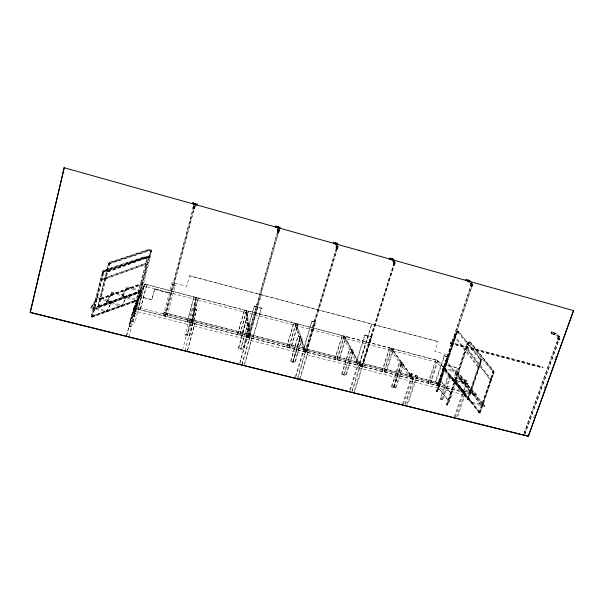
<?xml version="1.0" encoding="UTF-8"?>
<svg xmlns="http://www.w3.org/2000/svg" width="604" height="604" viewBox="0 0 604 604"><rect width="100%" height="100%" fill="white"/><g stroke="black" fill="none" stroke-linecap="round" stroke-linejoin="round"><path stroke-width="0.45" stroke-dasharray="3.02 2.27" d="M479.153 413.098L492.94 373.483C493.325 371.83 492.411 370.184 492.585 373.144L478.821 412.706L479.153 413.098L480.165 413.347L494.14 372.283L493.581 370.962L470.878 342.77L469.406 341.819L468.032 342.136L467.171 343.238L446.364 404.552L446.65 404.937L447.677 405.193L468.515 343.85C470.765 342.906 469.187 342.196 468.198 343.548L447.383 404.808L447.677 405.193M480.165 413.347L479.833 412.962L493.793 371.951L493.234 370.622L470.335 342.242M337.84 246.092C336.458 246.659 336.76 245.307 336.436 247.3M410.116 375.462C410.931 374.208 411.037 375.613 409.278 374.442M471.097 284.975L470.924 283.827L470.501 285.722L472.29 286.304L472.841 283.827M279.652 229.49L279.003 232.246L277.9 232.027M277.719 230.887L278.157 228.765M393.657 264.326C392.411 264.552 393.778 261.502 393.733 262.461A0.951 0.914 -46.6 0 0 395.008 262.091M338.285 246.153L337.689 248.652L336.292 248.176M470.954 284.099L472.147 283.872M467.488 399.418L467.186 399.063L480.271 361.018L479.984 359.433L480.588 361.328L467.488 399.418L468.447 399.659L481.675 360.354L459.048 331.792M468.447 399.659L468.145 399.304L481.252 361.237L480.822 358.776L481.139 359.086M450.282 343.246L450.644 342.445L542.905 367.066M305.783 351.966L337.628 247.444L306.213 351.996L305.662 351.943M306.251 352.049L296.353 323.661L343.631 335.983L359.697 365.677L305.684 351.694M409.119 374.925L409.112 375.597L409.195 374.397M409.474 374.722L409.421 374.314M305.043 351.694L336.753 247.142L305.247 351.619M193.733 205.73L164.447 315.809L165.051 316.088L165.594 316.096L194.526 207.391L194.163 207.225M187.376 321.275L187.285 321.804L194.005 296.866L187.376 321.275L194.926 323.193L187.55 350.494M196.647 310.162L196.715 309.633L192.2 308.501L185.066 334.963L189.573 336.058L196.647 310.162L192.117 309.029L192.2 308.501M198.188 298.444L198.248 297.976L191.521 322.883L198.188 298.444L193.937 297.334M192.434 323.185L196.126 297.417L189.407 322.34L189.49 321.811M191.8 325.503L195.575 299.463M189.573 336.058L196.715 309.633M190.011 322.566L190.109 321.962L182.846 348.614M185.066 334.963L185.164 334.359L189.664 335.454M450.569 342.574L542.747 366.99L542.505 367.821M542.573 367.443L542.581 367.972L542.883 367.693M543.034 367.353L542.913 367.753M277.81 231.951L277.145 231.694L277.704 229.528M146.84 258.504C146.885 259.871 146.847 256.889 145.526 257.727L105.005 271.075L103.692 272.185M92.382 317.243L103.646 272.449L92.563 316.957L91.181 316.941L102.446 272.094L103.322 270.675L145.035 256.783L147.255 257.244L147.905 259.358L147.995 258.029L147.044 256.798L145.141 256.579L104.537 269.958L102.62 271.551M133.877 315.968L135.115 315.983L133.877 315.968L150.532 250.909L149.377 250.471L110.887 263.148L109.747 264.046M133.997 315.703L150.623 251.219M109.294 262.763L108.305 264.318L110.449 262.076L149.014 249.384L150.472 249.422L151.581 250.418L151.732 251.83L135.002 316.254M415.242 375.59L415.167 376.79L415.635 375.862M415.197 375.982C415.771 376.715 416.7 377.334 416.496 378.466M470.901 283.102L471.135 283.774L471.86 283.684M277.644 229.845L277.757 229.694M409.406 375.25L409.489 374.05L409.18 374.661M189.543 275.779L438.134 341.637L189.543 275.779L186.704 286.334L172.095 282.498L163.223 315.741L163.722 313.846L440.467 384.514L439.878 386.266L438.104 384.031L447.881 354.895L434.827 351.43L438.096 341.592M91.181 316.941L102.65 271.573M97.697 306.809L99.003 306.832L97.697 306.809L108.546 263.857M109.8 263.986L109.392 264.854L109.717 264.137M90.668 307.949L97.32 297.417L112.14 301.2L111.868 302.272L106.259 311.883L90.668 307.949L97.055 298.497L111.868 302.272M91.876 316.949L102.907 272.608A2.846 2.695 19.9 0 1 104.688 270.63L145.285 257.251A1.563 1.502 19.9 0 1 147.353 259.116L129.943 326.5M97.863 306.545L108.244 264.552M98.354 306.817L108.901 264.597A2.703 2.567 20.8 0 1 110.592 262.71L149.143 250.026A1.487 1.427 21.1 0 1 151.113 251.792L134.503 315.975M98.837 307.096L109.55 264.643M106.206 302.37L112.102 292.117L126.87 295.915L121.736 306.326L106.206 302.37L112.102 292.117M106.259 311.883L112.14 301.2M121.789 296.775L126.659 287.882L141.366 291.687L137.251 300.747L121.789 296.775L122.076 295.65L126.931 286.802L141.646 290.615M121.736 306.326L126.87 295.915M126.659 287.882L126.931 286.802M129.739 322.317L134.435 311.717L134.994 311.86L130.328 322.461L129.739 322.317L131.793 314.344L136.391 304.129L136.957 304.273L132.389 314.495L131.793 314.344M126.402 336.239L133.643 308.199L144.65 284.001L437.583 360.354L465.767 392.872L456.994 418.436M126.681 335.59L133.907 307.625L136.376 308.259L129.143 336.202M129.286 326.5L130.592 326.5L129.286 326.5L146.81 258.867M130.464 326.794L148.01 259.146M132.653 321.713L139.69 294.911L141.993 295.507L134.956 322.294L132.653 321.713L132.895 321.147L135.198 321.721L134.956 322.294M146.621 285.012L140.181 309.792L140.392 309.286L146.817 284.567L146.621 285.012L144.447 284.446L138.022 309.24L144.65 284.001M154.632 289.233L151.868 299.765L137.138 295.968L151.883 299.727L154.639 289.195L169.309 293.008L154.639 289.195M472.29 285.337L472.517 283.857M278.957 231.234C280.415 228.735 277.561 230.796 278.361 228.78M393.657 263.306L393.876 262.068L394.835 262.023M394.857 263.676L395.122 262.015M193.499 208.395L192.714 208.093L193.454 205.368A1.012 0.989 32 0 0 195.296 206.145M193.386 208.214C193.242 209.731 196.141 205.753 194.412 206.409M165.421 316.149L194.465 207.346M193.99 208.523L194.662 208.637L195.341 206.115M175.288 285.224L175.183 285.601L171.521 284.635L171.627 284.265L175.288 285.224L166.893 316.677L167.723 313.604M194.458 309.044L187.315 335.53L194.382 309.58M184.9 350.788L192.517 322.574M187.406 350.697L194.926 323.193M193.725 205.662L193.824 206.062M237.576 334.08L244.424 310.011L237.614 334.631L237.576 334.08L241.713 335.129L241.759 335.688L248.644 311.589L248.576 311.09L241.713 335.129M246.56 311.052L239.69 335.16L246.5 310.547L249.777 337.81M409.452 374.85L409.331 375.409M411.143 375.424C410.561 374.639 410.335 376.164 410.962 375.545M238.504 347.813L245.783 322.325L250.184 323.427L242.944 349.512L238.542 348.44L238.504 347.813L242.891 348.878L242.944 349.512M238.542 348.44L245.783 322.325M247.98 322.861L240.747 348.999L248.048 323.427M261.411 307.791L253.053 336.783L253.318 338.708L253.612 335.56L261.494 308.214L254.352 305.941L246.032 334.986L246.236 336.904M254.352 305.941L246.568 333.763L246.726 335.19M242.891 348.878L250.184 323.427M239.826 362.77L247.346 336.564L252.049 337.764L252.14 338.406L244.839 363.751M277.802 230.69L247.534 337.055M239.879 363.487L247.346 336.564M247.61 337.1L277.991 230.713M278.595 230.97L279.003 231.068L248.433 337.221L247.957 337.228M248.085 337.258L248.546 337.296L278.761 230.917M249.55 335.884L261.351 294.805M250.094 334.661L257.885 306.87M241.91 364.257L249.701 337.16M241.97 364.975L250.313 335.952M244.514 363.94L252.049 337.764M337.644 247.67L337.953 246.13A0.966 0.944 -43.7 0 1 336.239 245.367M163.684 313.989L164.107 312.525L439.131 382.838L440.422 384.65M286.719 346.613L293.763 322.868L286.877 347.194L286.719 346.613L290.766 347.64L290.932 348.229L298.014 324.454L297.832 323.925L290.766 347.64M295.983 323.925L288.908 347.708L295.801 323.397L305.737 352.072L297.666 378.821M290.637 360.958L298.149 335.839L302.445 336.911L295.114 362.657L290.818 361.615L290.637 360.958L294.918 362L295.114 362.657M290.818 361.615L298.149 335.839M292.774 361.456L300.286 336.36L292.97 362.158L300.505 336.987M292.963 362.113L300.498 336.949M294.918 362L302.445 336.911M311.928 321.034L303.321 349.618L304.008 351.634L304.514 349.95L303.993 348.44L311.928 321.034L315.567 322.377L307.428 349.323L307.972 350.826L307.459 352.51L306.749 350.494L315.371 321.932M295.432 376.617L303.2 350.811L307.798 351.981L308.04 352.661L300.226 378.504M295.907 376.466L303.434 351.483L303.2 350.811M336.7 248.418C334.933 248.599 336.858 244.982 336.458 246.296M297.719 377.183L305.503 351.392M299.735 378.64L307.798 351.981M334.82 358.882L342.068 335.454L342.362 336.013L335.099 359.486L334.82 358.882L338.784 359.893L339.071 360.497L346.349 337.047L346.047 336.496L338.784 359.893M344.356 336.526L337.085 359.992L336.805 359.388L344.053 335.975L360.354 365.994M341.615 373.816L349.339 349.052L353.536 350.101L353.876 350.72L346.115 375.514L341.932 374.495L341.615 373.816L343.721 374.344L351.43 349.557M341.932 374.495L349.671 349.671L353.876 350.72M351.77 350.177L344.031 375.024L343.699 374.299L345.798 374.827L346.115 375.514M345.798 374.827L353.536 350.101M364.718 334.865L355.862 363.027L356.979 365.133L357.5 363.48L356.654 361.902L365.02 335.333L364.718 334.865L371.754 337.1L363.366 363.616L364.25 365.201L363.729 366.854L362.551 364.74L371.437 336.632M349.716 390.131L357.727 364.718L362.211 365.858L362.604 366.568L354.548 392.019M350.35 390.025L358.104 365.42M359.184 363.842L371.747 324.016L359.206 363.887M351.951 390.69L359.969 365.292M352.034 392.343L360.92 364.197L360.059 362.627M361.502 366.115L394.05 263.163M394.155 263.185L361.479 365.956M354.186 391.249L362.211 365.858M394.518 263.299L362.053 366.311M361.939 366.288L362.453 366.334L394.797 263.412M393.702 264.378L394.85 264.658L395.446 261.97M381.932 370.894L389.361 347.783L389.769 348.357L393.672 349.376L386.213 372.517L385.813 371.883L381.932 370.894L382.317 371.528L389.769 348.357M391.717 348.87L384.265 372.019L383.872 371.392L391.309 348.289L413.68 379.591L405.133 405.541M385.813 371.883L393.257 348.802L393.672 349.376M391.475 386.386L399.403 361.97L403.495 362.996L403.963 363.646L395.998 388.085L391.913 387.089L391.475 386.386L393.529 386.9L401.464 362.498L393.498 386.854L393.967 387.609L401.932 363.147L393.944 387.564M391.913 387.089L399.863 362.619L399.403 361.97M395.998 388.085L395.552 387.375L403.495 362.996M558.171 338.217C557.454 335.492 560.437 335.983 559.349 338.618M411.369 373.423C413.083 373.861 411.467 378.232 409.799 376.549C410.916 375.688 410.056 373.37 411.43 373.506M411.573 373.483L412.313 373.921L411.067 377.047L410.041 376.579L411.309 373.483M409.112 375.597L410.682 375.748L410.758 374.382M410.954 375.982L411.324 374.865L410.856 374.427M402.445 404.197L410.969 378.293L415.348 379.41L415.877 380.15L407.904 404.295M403.238 404.106L411.483 379.033L410.969 378.293M404.922 403.849L413.159 378.851M407.104 404.393L415.348 379.41M415.235 375.854C419.04 373.061 417.447 382.709 415.854 376.971M416.624 378.512C417.779 378.814 417.666 376.368 416.783 375.975M428.07 382.664L435.673 359.856L438.104 360.95L430.471 383.804L428.07 382.664L428.568 383.313L436.186 360.452M429.973 383.147L437.583 360.354M444.091 355.673L434.872 383.208L436.616 385.435L437.168 383.819L435.846 382.143L444.552 356.171L444.091 355.673L447.337 356.519L447.798 357.024L439.085 382.974L164.069 312.676M472.222 285.05L471.203 284.786L437.439 385.375L437.802 385.594M438.179 385.465L437.515 385.322L471.339 284.824L472.388 285.133L438.617 385.76L438.149 385.722M437.371 391.777L456.805 332.827C457.756 331.543 459.236 332.2 457.1 333.098L437.371 391.777L436.39 391.528L455.831 332.525L457.621 331.158L459.35 332.072L458.277 331.249M436.39 391.528L456.118 332.804L457.575 331.475L459.146 331.853M472.275 285.133L438.542 385.805M436.745 391.483L456.465 332.812A1.359 1.268 -41.3 0 1 458.791 332.283L480.558 359.259A2.424 2.235 -40 0 1 480.852 361.471L467.821 399.365M438.776 388.04L441.109 381.101L440.618 380.981L451.905 394.389L449.436 401.645L438.285 387.919L449.436 401.645M442.815 399.924L440.799 399.41L440.248 398.685L448.372 374.608L450.388 375.129L442.256 399.191L442.815 399.924L450.969 375.801L448.372 374.608M440.799 399.41L448.946 375.28M103.473 272.683L103.699 272.283M452.547 378.685L463.291 391.12L462.943 392.139L452.222 379.659L452.547 378.685L465.216 381.947L464.884 382.913L484.936 405.352L484.582 406.364L471.445 403.042L460.391 390.124L460.716 389.157L473.309 392.374L472.977 393.34L484.582 406.364M134.42 306.492L463.789 390.592L467.073 380.996L454.246 377.689L457.492 367.964L444.574 364.605L457.53 368.01M133.643 308.199L476.171 395.514L476.518 394.503L456.684 372.358L457.017 371.377L444.272 368.07M446.65 404.937L467.496 343.54L468.681 342.264L470.388 342.34M447.02 404.876L467.843 343.548A1.427 1.321 -41 0 1 470.289 342.989L492.97 371.135A2.537 2.325 -39.8 0 1 493.272 373.453L479.493 413.03M454.223 417.077L462.966 391.558L465.103 392.102L456.662 416.73M463.751 390.539L467.035 380.943L454.246 377.689M455.159 417.024L463.623 392.321L462.966 391.558M457.017 371.377L467.987 383.495L467.639 384.514L454.321 381.094L443.94 369.052L456.684 372.358M471.445 403.042L471.792 402.03L460.716 389.157M558.247 339.244L557.583 338.957L557.824 337.206M523.774 433.778L558.292 338.044L558.957 338.187M524.219 432.94L558.594 338.097M524.801 434.185L559.485 338.466L524.929 434.238M558.549 339.35C560.187 340.007 560.429 336.164 558.836 335.688M533.604 417.9L534.563 415.242M544.181 388.644L545.14 385.986M554.759 359.38L555.725 356.722M450.629 343.102L450.335 343.276M247.459 336.972L248.538 337.206M136.127 308.833L136.376 308.259M141.993 295.507L141.774 296.013L139.456 295.416M336.617 245.307L336.821 246.213L335.197 244.31M336.745 245.443L336.692 246.017M136.466 301.154L136.217 299.999L92.065 316.088L92.442 316.972L136.466 301.154L136.217 299.999M140.724 291.823L140.49 290.735L98.535 305.994L98.897 306.84L140.724 291.823L140.49 290.735M395.024 261.94L394.087 262.317L393.816 261.177M138.505 293.25L138.256 292.094L94.028 308.183L94.413 309.074L138.505 293.25L138.142 292.351M142.68 284.288L142.438 283.208L100.415 298.467L100.777 299.312L142.68 284.288L142.438 283.208M471.233 283.125L471.392 283.956L470.025 283.012M145.964 264.401L145.7 263.276L101.2 279.373L101.585 280.279L145.964 264.401L145.7 263.276M149.784 256.821L149.535 255.756L107.27 271.03L107.633 271.898L149.784 256.821L149.535 255.756M151.793 251.506L150.721 249.784L148.916 249.573L109.566 262.627M146.734 258.874L146.81 258.338M150.532 251.566L150.592 251.06M146.704 258.542L146.651 258.036M150.494 251.249L150.449 250.773M104.175 271.649L146.243 257.727M109.649 264.19L110.736 263.352L150.056 250.479M123.073 295.907L127.882 287.043M103.609 272.344L103.865 271.959M108.501 263.82L109.498 262.581M277.145 231.694L278.044 231.868M107.489 301.494L113.054 292.366M92.442 316.972L136.587 300.89M98.897 306.84L140.838 291.581M94.413 309.074L138.626 292.993M100.777 299.312L142.786 284.054M94.028 308.183L140.294 291.279M91.959 307.074L98.278 297.666M101.585 280.279L146.07 264.182M107.633 271.898L149.883 256.625M104.484 271.453L105.005 271.075M110.404 263.487L110.887 263.148M104.349 271.423L103.533 272.51L104.077 271.672M109.498 264.499L110.26 263.48M415.869 378.142L417.394 378.632M416.133 378.225L416.511 378.225M102.272 272.321L103.775 270.32M109.958 262.287L109.347 262.785M194.035 205.36L193.899 205.866M412.283 373.959L411.15 373.71M409.776 376.496L410.426 376.579M394.095 261.419L393.884 262.189L391.551 260.105M394.744 261.932L394.193 262.234M471.43 283.087L471.837 283.895M558.964 337.009L558.934 336.285L554.072 333.227M450.35 343.351L542.83 367.776M471.905 286.122L471.43 286.085M470.909 285.881L471.226 285.873M470.501 285.722L471.09 285.843M165.7 316.164L165.126 315.847M415.273 376.519L415.544 375.243M454.804 337.175L455.786 336.919L454.804 337.175L478.36 367.821L479.04 367.292L455.491 336.639M446.386 362.241L447.345 362.022L446.386 362.241L469.889 392.426L470.569 391.905L447.066 361.705M466.092 348.1L467.134 347.851L466.092 348.1L490.297 379.742L490.644 380.09L491.362 379.538L466.809 347.542M444.348 369.437L445.035 368.908M457.19 374.306L457.908 373.748L482.407 405.254L481.698 405.797L481.358 405.42L457.19 374.306L481.698 405.797M457.492 374.646L458.217 374.095M454.752 381.494L455.461 380.943L479.946 412.305L479.236 412.857L454.752 381.494L455.054 381.849L455.771 381.29M490.297 379.742L491.007 379.191L491.362 379.538M467.564 399.184L468.243 398.663L467.941 398.308L467.262 398.836L467.564 399.184L444.076 369.119L444.755 368.591L479.236 412.857M481.358 405.42L482.067 404.876L482.407 405.254M478.912 412.472L479.614 411.92L479.946 412.305M337.636 246.122L336.821 246.168M394.14 261.222L393.876 262.098M553.959 333.272L554.102 334.125L554.412 333.272M410.743 375.205L410.841 374.925M194.639 207.444L194.254 207.368M192.714 208.093L193.544 208.252M193.665 207.104L164.711 315.968M410.682 375.748L411.052 375.265M558.859 337.085C558.564 336.783 545.48 330.471 554.344 333.091C555.778 334.08 552.781 334.775 553.777 333.257C555.839 332.177 560.942 337.379 558.406 337.085M278.557 228.856L278.316 229.701M337.447 246.175L336.926 246.115M194.76 206.213L193.959 206.092M394.85 264.658L394.17 264.348M393.076 264.076L393.861 264.25M394.593 263.427L394.986 263.495M98.535 305.994L140.377 290.969M92.065 316.088L136.096 300.263M92.012 316.383L136.006 300.581M107.27 271.03L149.437 255.953M101.2 279.373L145.594 263.487M100.415 298.467L142.333 283.435M557.575 338.919L558.791 339.221M551.346 333.28L551.611 332.14M415.431 375.514L416.828 376.005M337.628 248.667L336.851 248.312M335.854 248.078L336.398 248.191M558.277 337.024C559.666 334.737 556.427 337.742 558.934 336.285M278.882 231.022L278.527 230.834M164.552 315.749L165.134 315.817M193.899 207.157L193.642 207.187M394.827 263.465L394.344 263.374M361.479 365.903L362.4 366.243M305.254 351.573L305.858 351.724M278.671 229.86L278.051 229.543M194.428 206.289L193.854 205.956M471.271 284.771L471.671 284.877M165.375 316.186L164.726 316.02M164.99 315.817L164.454 315.854M277.961 230.675L278.399 230.796M336.76 247.119L337.719 247.497L337.326 247.293M337.342 248.629L336.858 248.471M278.285 232.095L278.701 232.132L278.021 231.823M278.082 230.698L278.557 230.826M193.71 207.089L194.209 207.225M194.322 207.406L193.673 207.217M469.18 342.891L492.955 372.056M457.741 332.2L480.535 360.127M559.077 338.383L558.534 338.202M559.025 339.524L558.368 339.327M393.498 386.854L395.552 387.375M440.248 398.685L442.256 399.191M446.364 404.552L447.383 404.808M478.821 412.706L479.833 412.962M91.363 316.655L92.563 316.957M436.126 391.188L437.107 391.437M467.186 399.063L468.145 399.304M471.792 402.03L484.936 405.352M90.955 306.817L106.546 310.758M409.489 374.05L410.886 374.941M460.391 390.124L472.977 393.34M463.291 391.12L476.518 394.503M138.233 308.735L140.392 309.286M305.103 351.755L250.35 337.795L247.036 310.811L295.333 323.397L305.314 351.815M106.485 301.245L122.023 305.201M454.676 380.075L467.987 383.495M452.222 379.659L464.884 382.913M122.076 295.65L137.546 299.622M111.831 293.197L126.591 296.987M245.843 322.891L250.26 323.993M298.346 336.436L302.657 337.508M399.863 362.619L403.963 363.646M244.477 310.509L248.644 311.589M293.944 323.397L298.014 324.454M342.362 336.013L346.349 337.047M278.64 231L277.968 230.751M394.404 264.59L393.936 264.461M254.42 306.356L261.494 308.214M312.117 321.471L315.567 322.377M365.02 335.333L371.754 337.1M444.552 356.171L447.798 357.024M193.469 208.191L193.975 208.327M450.38 343.525L542.641 367.995M551.278 333.574L553.936 334.624M551.678 331.838L554.94 333.114M410.365 376.496L411.301 376.987M438.187 385.76L437.734 385.601M337.228 247.398L336.526 247.104M393.793 264.19L394.48 264.416M278.202 231.921L279.018 232.223M193.876 208.342L194.662 208.637M416.647 378.195L417.032 378.346M361.902 366.032L362.453 366.334M471.535 285.971L472.018 286.115M471.279 286.032L470.795 285.888M558.942 338.202L559.168 338.293M471.679 286.024L472.305 286.281M411.407 373.748L410.803 373.483M394.276 262.249L392.857 261.064M558.813 339.282L559.357 339.546M468.719 281.947L471.475 283.85M393.559 262.242L393.733 262.461A0.951 0.914 -46.6 0 1 393.438 261.139M469.746 341.894L470.878 342.77M457.175 332.328L457.598 332.532M468.583 343.027L469.044 343.253M468.266 343.374L468.674 343.548M481.071 359.154L481.494 359.674M493.491 371.022L493.951 371.573M481.252 359.584L481.637 360.12M493.679 371.468L494.102 372.041M480.308 360.105L480.656 360.565M492.698 372.011L493.075 372.509M480.354 360.407L480.671 360.867M481.252 361.237L481.501 361.758M492.736 372.328L493.091 372.827M493.679 373.197L493.951 373.755M480.339 360.716L480.633 361.177M492.721 372.653L493.045 373.151M479.04 367.292L478.043 367.504L478.36 367.821M456.201 371.166L467.134 383.276M464.408 381.736L475.665 394.284M472.502 392.162L484.091 405.141M470.569 391.905L470.259 391.566L469.587 392.087L469.889 392.426M441.109 381.101L451.905 394.389M455.499 381.539L479.667 412.524M444.786 369.15L467.979 398.882M466.409 348.41L490.644 380.09M390.682 350.229L412.97 381.766M368.085 335.748L368.387 336.217L360.014 362.762L360.875 364.34M343.45 337.938L359.659 368.206M277.312 227.972L278.112 229.663M92.246 315.801L92.631 316.685M94.209 307.912L94.594 308.803M98.701 305.73L99.064 306.575M100.581 298.217L100.943 299.063M101.374 279.139L101.751 280.045M107.429 270.818L107.791 271.679M295.205 325.382L305.058 354.314M250.132 334.518L250.267 336.096M245.926 312.562L249.12 340.082M279.539 229.482A0.974 0.966 -21.6 0 1 278.218 230.116A0.974 0.966 -21.6 0 1 277.772 228.727M335.243 244.763A0.951 0.929 -44 0 1 335.054 244.612M472.064 283.91A0.944 0.883 -47.9 0 1 470.607 283.019M196.647 297.674L193.061 323.185L249.165 337.493L245.994 310.539L196.647 297.674M195.583 297.402L191.845 322.883L134.33 308.214L145.141 284.257L195.583 297.402M553.906 333.725C554.434 335.892 555.695 332.177 553.906 333.725M144.114 286.077L133.039 310.554L465.027 395.008L436.941 362.264L144.114 286.077M413 379.267L360.822 365.964L344.627 336.247L390.924 348.312L413 379.267M465.065 392.54L414.102 379.546L391.898 348.561L437.236 360.377L465.065 392.54M554.585 334.707A0.906 0.823 -45.9 0 0 555.106 333.257A0.906 0.823 -45.9 0 0 553.626 333.65A0.906 0.823 -45.9 0 0 554.585 334.707M551.626 333.325A0.898 0.4 -73.9 0 0 551.777 331.868A0.898 0.4 -73.9 0 0 551.029 332.925A0.898 0.4 -73.9 0 0 551.626 333.325M558.474 337.289A0.914 0.831 -45.8 0 0 559.002 335.824A0.914 0.831 -45.8 0 0 557.515 336.224A0.914 0.831 -45.8 0 0 558.474 337.289"/><path stroke-width="0.91" d="M334.692 243.306C334.759 242.363 336.541 243.231 335.22 243.14M467.194 281.139L467.972 279.894L468.953 280.679M359.146 250.592L359.486 250.101M275.824 226.961C275.537 228.327 276.375 224.552 275.869 226.802M278.769 227.519L278.044 226.515L276.919 227.308M194.171 204.424L195.039 203.646L195.386 204.764M195.371 204.688L195.402 204.046M195.817 204.56L195.145 203.246L193.982 203.827M393.642 259.682L393.491 259.395M336.096 244.069L335.681 243.231M336.428 243.963L335.718 242.71L334.601 243.616M336.292 243.873L336.088 244.318M279.358 228.682L279.493 228.176M337.409 243.903L337.523 243.216L337.266 243.737M337.357 243.555L337.334 244.212M333.665 242.853L333.687 242.476L333.476 242.823M391.384 259.667L391.875 259.071L392.457 259.388M391.52 259.758L391.717 259.327M467.806 280.226L468.832 280.596M467.866 281.17L468.651 280.596M469.014 281.328L467.911 280.158M30.2 312.51L64.22 167.663L30.2 312.51L528.319 436.337L573.558 310.524M192.85 203.54L193.084 202.665M279.531 228.025L279.448 228.554L279.66 228.04M279.705 227.874L279.856 227.028L279.622 227.716M467.134 280.784L467.292 280.347M275.605 227.225L275.862 226.304M196.957 204.152L197.04 203.858M196.708 205.088L197.01 203.963M192.85 203.51L193.061 202.725M279.493 228.063L279.78 227.346L279.614 228.312M333.385 243.133L333.778 242.166L333.536 243.314M333.695 242.974L333.476 243.646M337.44 244.024L337.296 244.492M275.794 226.636L275.983 226.017M389.678 258.754L390.078 257.968L389.905 259.244M528.319 436.337L573.241 311.407M466.129 280.52L466.265 279.803M466.19 280.633L466.303 279.365L465.888 279.977M391.128 258.844L391.875 258.806M194.005 203.782L193.914 204.514M277.312 227.565L277.832 226.908M195.772 204.665L195.371 205.118M390.999 259.305L391.973 258.497L392.751 259.297M391.301 259.388L391.717 258.935M467.458 280.709L467.707 280.316M389.731 258.603L389.98 258.27L389.814 259.441M278.467 228.055L278.051 227.036M393.34 259.493L393.725 258.988L393.468 260.467M335.054 243.691L335.922 243.359M335.152 243.782L335.598 243.352M336.269 244.265L336.118 243.42M392.638 260.075L392.464 259.229M336.368 244.235L336.33 243.253M467.798 280.762L467.7 281.222M469.595 281.615L469.618 280.671M469.618 281.819L469.889 280.43L469.451 280.633M277.319 227.331L278.097 227.127M194.405 203.82L195.386 204.114M195.515 204.975C196.844 204.326 194.345 203.118 195.251 203.676M468.032 280.535L468.576 280.573M391.785 259.244L392.434 259.426M194.496 203.865L194.986 203.812M391.905 259.199L392.419 259.493M31.257 312.585L528.115 436.118M277.244 226.651L277.953 226.832M64.1 167.708L573.8 310.66M523.978 434.752L523.744 434.888M527.3 435.794L527.7 435.967M195.062 203.563L195.492 204.129M468.5 280.55L467.858 280.369L467.549 281.207M392.54 259.003L392.713 259.426M299.735 378.64L299.954 379.395M297.455 378.074L297.666 378.821M295.167 377.508L295.371 378.255M244.25 364.839L244.318 365.556M194.677 204.681A1.012 0.989 32 0 1 195.288 205.156M193.831 204.416A0.997 0.974 32.5 0 1 195.198 203.533A0.997 0.974 32.5 0 1 195.522 205.133M276.957 227.723A0.959 0.959 -21.2 0 1 278.059 226.787A0.959 0.959 -21.2 0 1 278.844 227.995M337.432 244.711A0.966 0.944 -43.7 0 1 337.847 244.96M334.843 243.699A0.951 0.929 -44 0 1 336.126 243.087A0.951 0.929 -44 0 1 336.541 244.431M391.226 259.999A0.944 0.906 -46.8 0 1 392.17 258.837A0.944 0.906 -46.8 0 1 393 260.007M471.294 282.37A0.944 0.883 -47.9 0 1 471.762 282.378M467.564 281.17A0.929 0.868 -48 0 1 468.855 280.339A0.929 0.868 -48 0 1 469.044 281.811M192.993 202.989L192.986 203.012"/></g></svg>
